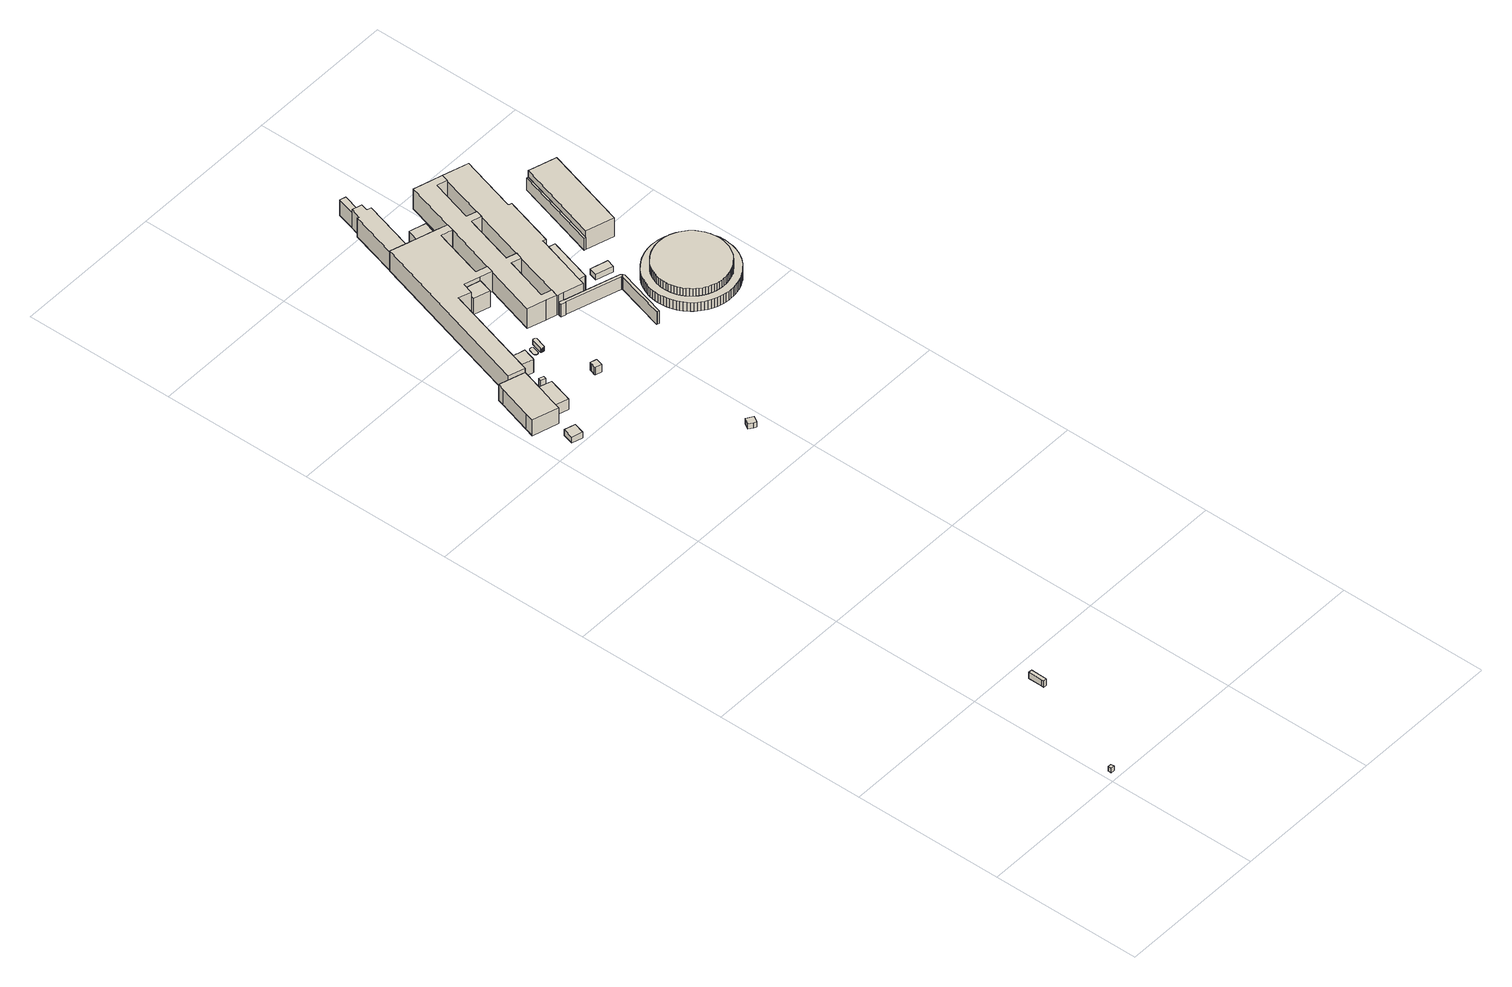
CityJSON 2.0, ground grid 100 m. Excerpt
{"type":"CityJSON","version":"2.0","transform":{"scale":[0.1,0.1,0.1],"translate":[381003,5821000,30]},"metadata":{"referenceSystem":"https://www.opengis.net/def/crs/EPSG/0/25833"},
"CityObjects":{
"building1":{"type":"Building","attributes":{"Gemeindeschluessel":"11000005","BezugspunktDach":"2200","function":"31001_1312","measuredHeight":3.27,"storeysAboveGround":1},"address":[{"country":"Germany","locality":"Berlin","thoroughfareNumber":"280 (52)","thoroughfareName":"Spandauer Damm"}],"geometry":[{"type":"Solid","lod":"1","boundaries":[[[[0,1,2,3]],[[4,5,6,7]],[[4,7,3,2]],[[5,4,2,1]],[[6,5,1,0]],[[7,6,0,3]]]]}]},
"building2":{"type":"Building","attributes":{"Gemeindeschluessel":"11000005","BezugspunktDach":"2200","function":"51009_1610","measuredHeight":4.79,"storeysAboveGround":0},"address":[{"country":"Germany","locality":"Berlin"}],"geometry":[{"type":"Solid","lod":"1","boundaries":[[[[8,9,10,11,12]],[[13,14,15,16,17]],[[13,17,12,11]],[[14,13,11,10]],[[15,14,10,9]],[[16,15,9,8]],[[17,16,8,12]]]]}]},
"building3":{"type":"Building","attributes":{"Gemeindeschluessel":"11000005","BezugspunktDach":"2200","function":"31001_2520","measuredHeight":4.39,"storeysAboveGround":1},"address":[{"country":"Germany","locality":"Berlin","thoroughfareNumber":"11 (110)","thoroughfareName":"Otternbuchtstraße"}],"geometry":[{"type":"Solid","lod":"1","boundaries":[[[[18,19,20,21]],[[22,23,24,25]],[[22,25,21,20]],[[23,22,20,19]],[[24,23,19,18]],[[25,24,18,21]]]]}]},
"building4":{"type":"Building","attributes":{"Gemeindeschluessel":"11000005","function":"31001_2591"},"address":[{"country":"Germany","locality":"Berlin","thoroughfareNumber":"11 (18)","thoroughfareName":"Otternbuchtstraße"}],"children":["building4-1","building4-2","building4-3"]},
"building4-1":{"type":"BuildingPart","attributes":{"BezugspunktDach":"2200","measuredHeight":12.08,"storeysAboveGround":3},"parents":["building4"],"geometry":[{"type":"MultiSurface","lod":"1","boundaries":[[[26,27,28,29,30,31,32,33,34]],[[35,36,37,38,39,40,41,42,43]],[[35,43,34,33]],[[36,35,33,32]],[[37,36,32,31]],[[38,37,31,30]],[[39,38,30,29]],[[40,39,29,28]],[[41,44,45,46,28,27]],[[42,41,27,26]],[[43,42,26,34]],[[40,46,45,44,41]]]}]},
"building4-2":{"type":"BuildingPart","attributes":{"BezugspunktDach":"2200","measuredHeight":7.89,"storeysAboveGround":3},"parents":["building4"],"geometry":[{"type":"MultiSurface","lod":"1","boundaries":[[[47,48,49,50,51,52,45,44]],[[40,53,54,55,56,57,58,41]],[[40,41,44,41,40,45]],[[53,40,45,52]],[[54,53,54,59]],[[55,54,51,50]],[[56,55,50,49]],[[57,56,49,48]],[[58,57,48,47]],[[41,58,47,44]],[[59,54,53,52,51]]]}]},
"building4-3":{"type":"BuildingPart","attributes":{"BezugspunktDach":"2200","measuredHeight":12.01,"storeysAboveGround":3},"parents":["building4"],"geometry":[{"type":"MultiSurface","lod":"1","boundaries":[[[60,61,62,63]],[[64,65,54,53]],[[64,53,63,62]],[[65,64,62,61]],[[54,65,61,60]],[[52,51,54,60,63]],[[66,53,54,51,52]]]}]},
"building5":{"type":"Building","attributes":{"Gemeindeschluessel":"11000005","BezugspunktDach":"2200","function":"31001_2523","measuredHeight":10.62,"storeysAboveGround":2},"address":[{"country":"Germany","locality":"Berlin","thoroughfareNumber":"11 (16)","thoroughfareName":"Otternbuchtstraße"}],"geometry":[{"type":"Solid","lod":"1","boundaries":[[[[67,68,69,70,71,72,73,74,75,76,77]],[[78,79,80,81,82,83,84,85,86,87,88]],[[78,88,77,76]],[[79,78,76,75]],[[80,79,75,74]],[[81,80,74,73]],[[82,81,73,72]],[[83,82,72,71]],[[84,83,71,70]],[[85,84,70,69]],[[86,85,69,68]],[[87,86,68,67]],[[88,87,67,77]]]]}]},
"building6":{"type":"Building","attributes":{"Gemeindeschluessel":"11000005","BezugspunktDach":"2200","function":"31001_2520","measuredHeight":3.92,"storeysAboveGround":1},"address":[{"country":"Germany","locality":"Berlin","thoroughfareNumber":"11 (111)","thoroughfareName":"Otternbuchtstraße"}],"geometry":[{"type":"Solid","lod":"1","boundaries":[[[[89,90,91,92,93]],[[94,95,96,97,98]],[[94,98,93,92]],[[95,94,92,91]],[[96,95,91,90]],[[97,96,90,89]],[[98,97,89,93]]]]}]},
"building7":{"type":"Building","attributes":{"Gemeindeschluessel":"11000005","BezugspunktDach":"2200","function":"31001_2500","measuredHeight":0.31,"storeysAboveGround":1},"address":[{"country":"Germany","locality":"Berlin","thoroughfareNumber":"11 (123)","thoroughfareName":"Otternbuchtstraße"}],"geometry":[{"type":"Solid","lod":"1","boundaries":[[[[99,100,101,102,103,104,105,106,107,108,109,110,111,112,113,114,115,116]],[[117,118,119,120,121,122,123,124,125,126,127,128,129,130,131,132,133,134]],[[117,134,116,115]],[[118,117,115,114]],[[119,118,114,113]],[[120,119,113,112]],[[121,120,112,111]],[[122,121,111,110]],[[123,122,110,109]],[[124,123,109,108]],[[125,124,108,107]],[[126,125,107,106]],[[127,126,106,105]],[[128,127,105,104]],[[129,128,104,103]],[[130,129,103,102]],[[131,130,102,101]],[[132,131,101,100]],[[133,132,100,99]],[[134,133,99,116]]]]}]},
"building8":{"type":"Building","attributes":{"Gemeindeschluessel":"11000005","BezugspunktDach":"2200","function":"31001_2520","measuredHeight":5.74,"storeysAboveGround":1},"address":[{"country":"Germany","locality":"Berlin","thoroughfareNumber":"11 (31)","thoroughfareName":"Otternbuchtstraße"}],"geometry":[{"type":"Solid","lod":"1","boundaries":[[[[135,136,137,138,139,140,141,142,143]],[[144,145,146,147,148,149,150,151,152]],[[144,152,143,142]],[[145,144,142,141]],[[146,145,141,140]],[[147,146,140,139]],[[148,147,139,138]],[[149,148,138,137]],[[150,149,137,136]],[[151,150,136,135]],[[152,151,135,143]]]]}]},
"building9":{"type":"Building","attributes":{"Gemeindeschluessel":"11000005","BezugspunktDach":"2200","function":"31001_2500","measuredHeight":3.02,"storeysAboveGround":1},"address":[{"country":"Germany","locality":"Berlin","thoroughfareNumber":"11 (124)","thoroughfareName":"Otternbuchtstraße"}],"geometry":[{"type":"Solid","lod":"1","boundaries":[[[[153,154,155,156,157,158,159,160,161,162,163,164,165,166,167,168,169,170]],[[171,172,173,174,175,176,177,178,179,180,181,182,183,184,185,186,187,188]],[[171,188,170,169]],[[172,171,169,168]],[[173,172,168,167]],[[174,173,167,166]],[[175,174,166,165]],[[176,175,165,164]],[[177,176,164,163]],[[178,177,163,162]],[[179,178,162,161]],[[180,179,161,160]],[[181,180,160,159]],[[182,181,159,158]],[[183,182,158,157]],[[184,183,157,156]],[[185,184,156,155]],[[186,185,155,154]],[[187,186,154,153]],[[188,187,153,170]]]]}]},
"building10":{"type":"Building","attributes":{"Gemeindeschluessel":"11000005","function":"31001_2522"},"address":[{"country":"Germany","locality":"Berlin","thoroughfareNumber":"11 (10)","thoroughfareName":"Otternbuchtstraße"}],"children":["building10-1","building10-2","building10-3","building10-4","building10-5"]},
"building10-1":{"type":"BuildingPart","attributes":{"BezugspunktDach":"2200","measuredHeight":15.17,"storeysAboveGround":4},"parents":["building10"],"geometry":[{"type":"MultiSurface","lod":"1","boundaries":[[[189,190,191,192,193,194,195,196,197,198,199,200,201,202,203,204,205,206]],[[207,208,209,210,211,212,213,214,215,216,217,218,219,220,221,222,223,224]],[[207,224,206,205]],[[225,226,227,228,229,208,207,205,204]],[[209,208,204,203]],[[210,230,231,232,203,202]],[[211,210,202,201]],[[212,211,201,200]],[[213,212,200,199]],[[214,213,199,198]],[[215,214,198,197]],[[216,215,197,196]],[[217,216,196,195]],[[218,217,218,233,234,235,195,194]],[[219,218,219,236,233,237,194,193]],[[220,219,193,192]],[[221,220,192,191]],[[222,221,191,190]],[[223,222,190,189]],[[224,223,189,206]],[[229,228,227,226,225]],[[209,232,231,230,210]],[[235,234,233,218,217]],[[237,233,236,219,218]]]}]},
"building10-2":{"type":"BuildingPart","attributes":{"BezugspunktDach":"2200","measuredHeight":12.24,"storeysAboveGround":4},"parents":["building10"],"geometry":[{"type":"MultiSurface","lod":"1","boundaries":[[[238,234,233,236,239]],[[219,218,217,240,241]],[[219,241,239,236]],[[240,217,234,238]],[[241,240,238,239]],[[242,218,219,236,233]],[[217,218,243,233,234,244]]]}]},
"building10-3":{"type":"BuildingPart","attributes":{"BezugspunktDach":"2200","measuredHeight":12.27,"storeysAboveGround":4},"parents":["building10"],"geometry":[{"type":"Solid","lod":"1","boundaries":[[[[230,245,246,231]],[[247,248,210,209]],[[247,209,231,246]],[[248,247,246,245]],[[210,248,245,230]],[[209,210,230,231]]]]}]},
"building10-4":{"type":"BuildingPart","attributes":{"BezugspunktDach":"2200","measuredHeight":14.36,"storeysAboveGround":4},"parents":["building10"],"geometry":[{"type":"MultiSurface","lod":"1","boundaries":[[[225,249,250,251,252,253,254,255,226]],[[256,257,258,259,260,261,262,228,227]],[[256,227,226,255]],[[257,256,255,254]],[[258,257,254,253]],[[259,263,264,253,252]],[[260,259,252,251]],[[261,260,251,250]],[[262,261,250,249]],[[228,262,249,225]],[[258,265,264,263,259]],[[227,228,225,226]]]}]},
"building10-5":{"type":"BuildingPart","attributes":{"BezugspunktDach":"2200","measuredHeight":12.15,"storeysAboveGround":4},"parents":["building10"],"geometry":[{"type":"MultiSurface","lod":"1","boundaries":[[[263,266,267,264]],[[268,269,259,258]],[[268,258,264,267]],[[269,268,267,266]],[[259,269,266,263]],[[258,259,263,259,258,264]]]}]},
"building11":{"type":"Building","attributes":{"Gemeindeschluessel":"11000005","function":"31001_2500"},"address":[{"country":"Germany","locality":"Berlin","thoroughfareNumber":"11 (114)","thoroughfareName":"Otternbuchtstraße"}],"children":["building11-1","building11-2"]},
"building11-1":{"type":"BuildingPart","attributes":{"BezugspunktDach":"2200","measuredHeight":9.84,"storeysAboveGround":3},"parents":["building11"],"geometry":[{"type":"Solid","lod":"1","boundaries":[[[[270,271,272,273,274,275,276,277,278,279,280,281]],[[282,283,284,285,286,287,288,289,290,291,292,293]],[[282,293,281,280]],[[283,282,280,279]],[[284,283,279,278]],[[285,284,278,277]],[[286,285,277,276]],[[287,286,276,275]],[[288,287,275,274]],[[290,289,273,272]],[[291,290,272,271]],[[292,291,271,270]],[[293,292,270,281]],[[289,288,274,273]]]]}]},
"building11-2":{"type":"BuildingPart","attributes":{"BezugspunktDach":"2200","measuredHeight":9.84,"storeysAboveGround":3},"parents":["building11"],"geometry":[{"type":"MultiSurface","lod":"1","boundaries":[[[294,295,296,297,298,299,300,301,302]],[[303,289,286,304,305,306,307,308,309]],[[303,309,302,301]],[[289,303,301,300]],[[286,289,288,274,273,300,299]],[[304,286,299,298]],[[305,304,298,297]],[[306,305,297,296]],[[307,306,296,295]],[[308,307,295,294]],[[309,308,294,302]],[[273,274,288,289]]]}]},
"building12":{"type":"Building","attributes":{"Gemeindeschluessel":"11000005","BezugspunktDach":"2200","function":"31001_2521","measuredHeight":15.19,"storeysAboveGround":4},"address":[{"country":"Germany","locality":"Berlin","thoroughfareNumber":"11 (14)","thoroughfareName":"Otternbuchtstraße"}],"geometry":[{"type":"Solid","lod":"1","boundaries":[[[[310,311,312,313,314,315,316,317,318,319,320,321,322,323,324,325,326,327,328,329,330,331]],[[332,333,334,335,336,337,338,339,340,341,342,343,344,345,346,347,348,349,350,351,352,353]],[[332,353,331,330]],[[333,332,330,329]],[[334,333,329,328]],[[335,334,328,327]],[[336,335,327,326]],[[337,336,326,325]],[[338,337,325,324]],[[339,338,324,323]],[[340,339,323,322]],[[341,340,322,321]],[[342,341,321,320]],[[343,342,320,319]],[[344,343,319,318]],[[345,344,318,317]],[[346,345,317,316]],[[347,346,316,315]],[[348,347,315,314]],[[349,348,314,313]],[[350,349,313,312]],[[351,350,312,311]],[[352,351,311,310]],[[353,352,310,331]]]]}]},
"building13":{"type":"Building","attributes":{"Gemeindeschluessel":"11000005","BezugspunktDach":"2200","function":"31001_2521","measuredHeight":14.48,"storeysAboveGround":4},"address":[{"country":"Germany","locality":"Berlin","thoroughfareNumber":"11 (126)","thoroughfareName":"Otternbuchtstraße"}],"geometry":[{"type":"Solid","lod":"1","boundaries":[[[[354,355,356,357,358,359,360,361,362,363,364,365]],[[366,367,368,369,370,371,372,373,374,375,376,377]],[[366,377,365,364]],[[367,366,364,363]],[[368,367,363,362]],[[369,368,362,361]],[[370,369,361,360]],[[371,370,360,359]],[[372,371,359,358]],[[373,372,358,357]],[[374,373,357,356]],[[375,374,356,355]],[[376,375,355,354]],[[377,376,354,365]]]]}]},
"building14":{"type":"Building","attributes":{"Gemeindeschluessel":"11000005","BezugspunktDach":"2200","function":"31001_2111","measuredHeight":15.08,"storeysAboveGround":4},"address":[{"country":"Germany","locality":"Berlin","thoroughfareNumber":"11 (15)","thoroughfareName":"Otternbuchtstraße"}],"geometry":[{"type":"Solid","lod":"1","boundaries":[[[[378,379,380,381,382,383,384,385,386,387,388,389,390,391,392,393,394,395,396,397]],[[350,347,346,343,342,339,338,398,399,400,401,402,403,404,366,377,405,406,407,351]],[[350,351,397,396]],[[347,350,396,395]],[[346,347,395,394]],[[343,346,394,393]],[[342,343,393,392]],[[339,342,392,391]],[[338,339,391,390]],[[398,338,390,389]],[[399,398,389,388]],[[400,399,388,387]],[[401,400,387,386]],[[402,401,386,385]],[[403,402,385,384]],[[404,403,384,383]],[[366,404,383,382]],[[377,366,382,381]],[[405,377,381,380]],[[406,405,380,379]],[[407,406,379,378]],[[351,407,378,397]]]]}]},
"building15":{"type":"Building","attributes":{"Gemeindeschluessel":"11000005","BezugspunktDach":"2200","function":"31001_2520","measuredHeight":4.23,"storeysAboveGround":1},"address":[{"country":"Germany","locality":"Berlin","thoroughfareNumber":"11 (21)","thoroughfareName":"Otternbuchtstraße"}],"geometry":[{"type":"Solid","lod":"1","boundaries":[[[[408,409,410,411]],[[412,413,414,415]],[[412,415,411,410]],[[413,412,410,409]],[[414,413,409,408]],[[415,414,408,411]]]]}]},
"building16":{"type":"Building","attributes":{"name":"Kühlturm","Gemeindeschluessel":"11000005","function":"31001_2510"},"address":[{"country":"Germany","locality":"Berlin","thoroughfareNumber":"11 (24)","thoroughfareName":"Otternbuchtstraße"}],"children":["building16-1","building16-2"]},
"building16-1":{"type":"BuildingPart","attributes":{"BezugspunktDach":"2200","measuredHeight":12.41,"storeysAboveGround":4},"parents":["building16"],"geometry":[{"type":"MultiSurface","lod":"1","boundaries":[[[416,417,418,419,420,421,422,423,424,425,426,427,428,429,430,431,432,433,434,435,436,437,438,439,440,441,442,443,444,445,446,447,448,449,450,451,452,453,454,455,456,457,458,459,460,461,462,463,464,465,466,467,468,469,470,471,472,473,474,475,476,477,478,479,480,481,482,483,484,485,486,487,488,489,490,491,492,493,494,495,496]],[[497,498,499,500,501,502,503,504,505,506,507,508,509,510,511,512,513,514,515,516,517,518,519,520,521,522,523,524,525,526,527,528,529,530,531,532,533,534,535,536,537,538,539,540,541,542,543,544,545,546,547,548,549,550,551,552,553,554,555,556,557,558,559,560,561,562,563,564,565,566,567,568,569,570,571,572,573,574,575,576,577]],[[578,579,580,496,495]],[[498,581,578,497,495,494]],[[499,582,581,583,494,493]],[[584,582,499,493,492]],[[585,584,492,491]],[[586,585,491,490]],[[587,586,502,490,489]],[[588,589,587,503,489,488]],[[505,590,589,488,487]],[[591,590,592,487,486]],[[507,593,591,486,485]],[[508,594,593,485,484]],[[595,594,508,484,483]],[[596,595,483,482]],[[597,596,482,481]],[[598,597,481,480]],[[599,600,598,512,480,479]],[[601,600,479,478]],[[515,602,601,514,478,477]],[[603,602,477,476]],[[517,604,603,476,475]],[[605,604,475,474]],[[519,606,605,474,473]],[[607,606,473,472]],[[608,607,472,471]],[[522,609,608,521,471,470]],[[610,611,609,612,470,469]],[[613,611,523,469,468]],[[525,614,613,468,467]],[[615,614,616,467,466]],[[527,617,615,618,466,465]],[[619,617,527,465,464]],[[529,620,619,528,464,463]],[[621,620,622,463,462]],[[531,623,621,462,461]],[[532,624,623,461,460]],[[625,624,460,459]],[[534,626,625,459,458]],[[627,626,458,457]],[[536,628,627,457,456]],[[629,630,628,456,455]],[[631,630,455,454]],[[632,631,454,453]],[[633,632,453,452]],[[541,634,633,635,452,451]],[[636,634,637,451,450]],[[543,638,636,542,450,449]],[[544,639,638,543,449,448]],[[640,639,448,447]],[[641,640,545,447,446]],[[642,641,546,446,445]],[[643,642,445,444]],[[549,644,643,444,443]],[[645,646,644,647,443,442]],[[551,648,646,550,442,441]],[[649,650,648,551,441,440]],[[651,650,652,440,439]],[[554,653,651,439,438]],[[555,654,653,554,438,437]],[[556,655,654,437,436]],[[656,655,436,435]],[[657,656,435,434]],[[559,658,657,434,433]],[[659,658,660,433,432]],[[661,659,662,432,431]],[[663,661,431,430]],[[664,665,663,430,429]],[[666,665,429,428]],[[667,668,666,669,428,427]],[[670,668,427,426]],[[671,672,670,426,425]],[[673,672,425,424]],[[569,674,673,424,423]],[[675,674,423,422]],[[571,676,675,422,421]],[[677,678,676,679,421,420]],[[573,680,678,572,420,419]],[[681,680,682,419,418]],[[683,681,418,417]],[[684,683,685,417,416]],[[577,579,684,576,416,496]],[[686,497,577,580,579,578]],[[497,578,581,498]],[[498,583,581,582,499]],[[500,499,582,584]],[[501,500,584,585]],[[502,501,585,586]],[[503,502,586,587]],[[504,503,587,589,588]],[[504,589,590,505]],[[506,505,592,590,591]],[[506,687,591,593,507]],[[507,593,594,508]],[[509,508,594,595]],[[688,510,509,689,595,596]],[[511,510,596,597]],[[690,512,511,597,598]],[[513,512,598,600,599]],[[514,513,600,601]],[[514,601,602,515]],[[516,515,602,603]],[[516,603,604,517]],[[518,517,604,605]],[[518,605,606,519]],[[520,519,691,606,607]],[[521,520,607,608]],[[521,608,609,522]],[[523,522,612,609,611,610]],[[692,524,523,611,613]],[[524,693,613,614,525]],[[526,525,616,614,615]],[[526,618,615,617,527]],[[528,527,617,619]],[[528,619,620,529]],[[530,529,622,620,621]],[[530,621,623,531]],[[531,623,624,532]],[[533,532,624,625]],[[533,625,626,534]],[[535,534,694,626,627]],[[535,627,628,536]],[[537,536,628,630,629]],[[695,538,537,630,631]],[[539,538,631,632]],[[540,539,632,633]],[[540,635,633,634,541]],[[542,541,637,634,636]],[[542,636,638,543]],[[543,638,639,544]],[[545,544,639,640]],[[546,545,640,641]],[[547,546,641,642]],[[548,547,642,643]],[[548,643,644,549]],[[550,549,647,644,646,645]],[[550,646,648,551]],[[552,551,648,650,649]],[[553,552,652,650,651]],[[553,651,653,554]],[[554,653,654,555]],[[555,654,655,556]],[[557,556,655,656]],[[558,557,696,656,657]],[[558,697,657,658,559]],[[560,559,660,658,659]],[[561,560,662,659,661]],[[698,562,561,661,663]],[[563,562,663,665,664]],[[564,563,665,666]],[[565,564,669,666,668,667]],[[566,565,668,670]],[[567,566,670,672,671]],[[568,567,672,673]],[[568,673,674,569]],[[570,569,674,675]],[[570,675,676,571]],[[572,571,679,676,678,677]],[[572,678,680,573]],[[574,573,682,680,681]],[[575,574,681,683]],[[576,575,685,683,684]],[[576,684,579,577]]]}]},
"building16-2":{"type":"BuildingPart","attributes":{"BezugspunktDach":"2200","measuredHeight":6.84,"storeysAboveGround":4},"parents":["building16"],"geometry":[{"type":"MultiSurface","lod":"1","boundaries":[[[699,700,701,702,703,704,705,706,707,708,709,710,711,712,713,714,715,716,717,718,719,720,721,722,723,724,725,726,727,728,729,730,731,732,733,734,735,736,737,738,739,740,741,742,743,744,745,746,747,748,749,750,751,752,753,754,755,756,757,758,759,760,761,762,763,764,765,766,767,768,769,770,771,772,773,774,775,776,777,778,779,780,781,782,783,784,785,786,787,788],[623,624,625,626,627,628,630,631,632,633,634,636,638,639,640,641,642,643,644,646,648,650,651,653,654,655,656,657,658,659,661,663,665,666,668,670,672,673,674,675,676,678,680,681,683,684,579,578,581,582,584,585,586,587,589,590,591,593,594,595,596,597,598,600,601,602,603,604,605,606,607,608,609,611,613,614,615,617,619,620,621]],[[789,790,791,792,793,794,795,796,797,798,799,800,801,802,803,804,805,806,807,808,809,810,811,812,813,814,815,816,817,818,819,820,821,822,823,824,825,826,827,828,829,830,831,832,833,834,835,836,837,838,839,840,841,842,843,844,845,846,847,848,849,850,851,852,853,854,855,856,857,858,859,860,861,862,863,864,865,866,867,868,869,870,871,872,873,874,875,876,877,878],[529,528,527,526,525,524,523,522,521,520,519,518,517,516,515,514,513,512,511,510,509,508,507,506,505,504,503,502,501,500,499,498,497,577,576,575,574,573,572,571,570,569,568,567,566,565,564,563,562,561,560,559,558,557,556,555,554,553,552,551,550,549,548,547,546,545,544,543,542,541,540,539,538,537,536,535,534,533,532,531,530]],[[789,878,788,787]],[[790,789,787,786]],[[791,790,786,785]],[[792,791,785,784]],[[793,792,784,783]],[[794,793,783,782]],[[795,794,782,781]],[[796,795,781,780]],[[797,796,780,779]],[[798,797,779,778]],[[799,798,778,777]],[[800,799,777,776]],[[801,800,776,775]],[[802,801,775,774]],[[803,802,774,773]],[[804,803,773,772]],[[805,804,772,771]],[[806,805,771,770]],[[807,806,770,769]],[[808,807,769,768]],[[809,808,768,767]],[[810,809,767,766]],[[811,810,766,765]],[[812,811,765,764]],[[813,812,764,763]],[[814,813,763,762]],[[815,814,762,761]],[[816,815,761,760]],[[817,816,760,759]],[[818,817,759,758]],[[819,818,758,757]],[[820,819,757,756]],[[821,820,756,755]],[[822,821,755,754]],[[823,822,754,753]],[[824,823,753,752]],[[825,824,752,751]],[[826,825,751,750]],[[827,826,750,749]],[[828,827,749,748]],[[829,828,748,747]],[[830,829,747,746]],[[831,830,746,745]],[[832,831,745,744]],[[833,832,744,743]],[[834,833,743,742]],[[835,834,742,741]],[[836,835,741,740]],[[837,836,740,739]],[[838,837,739,738]],[[839,838,738,737]],[[840,839,737,736]],[[841,840,736,735]],[[842,841,735,734]],[[843,842,734,733]],[[844,843,733,732]],[[845,844,732,731]],[[846,845,731,730]],[[847,846,730,729]],[[848,847,729,728]],[[849,848,728,727]],[[850,849,727,726]],[[851,850,726,725]],[[852,851,725,724]],[[853,852,724,723]],[[854,853,723,722]],[[855,854,722,721]],[[856,855,721,720]],[[857,856,720,719]],[[858,857,719,718]],[[859,858,718,717]],[[860,859,717,716]],[[861,860,716,715]],[[862,861,715,714]],[[863,862,714,713]],[[864,863,713,712]],[[865,864,712,711]],[[866,865,711,710]],[[867,866,710,709]],[[868,867,709,708]],[[869,868,708,707]],[[870,869,707,706]],[[871,870,706,705]],[[872,871,705,704]],[[873,872,704,703]],[[874,873,703,702]],[[875,874,702,701]],[[876,875,701,700]],[[877,876,700,699]],[[878,877,699,788]],[[528,879,528,527]],[[527,617,527,526]],[[524,525,614,525,524,613]],[[522,523,522,609]],[[518,519,606,519,518,605]],[[518,605,518,517]],[[514,515,514,880]],[[513,600,513,512]],[[511,597,511,510]],[[509,595,509,508]],[[507,508,881,508,507,593]],[[506,507,882,507,506,591]],[[506,591,506,505]],[[504,505,504,589]],[[503,504,503,587]],[[503,587,503,502]],[[502,586,502,501]],[[501,585,501,500]],[[499,500,499,582]],[[497,498,883,498,497,578]],[[576,884,576,575]],[[572,573,680,573,572,678]],[[571,572,571,885]],[[568,569,886,569,568,887]],[[567,672,567,566]],[[566,888,566,565]],[[564,565,889,565,564,666]],[[562,563,665,563,562,663]],[[562,890,562,561]],[[561,891,561,560]],[[557,656,557,556]],[[556,655,556,555]],[[553,554,892,554,553,651]],[[553,651,553,552]],[[552,650,552,551]],[[550,551,648,551,550,893]],[[549,550,646,550,549,644]],[[549,894,549,548]],[[548,643,548,547]],[[546,641,546,545]],[[544,545,640,545,544,639]],[[543,544,543,638]],[[540,541,540,633]],[[539,540,539,632]],[[538,539,538,631]],[[537,538,537,630]],[[535,536,628,536,535,627]],[[534,535,627,535,534,626]],[[533,534,895,534,533,625]],[[532,533,532,624]],[[531,532,624,532,531,623]],[[531,623,531,530]],[[529,530,621,620]],[[528,529,896,620,619]],[[527,528,879,619,617]],[[526,527,617,615]],[[525,526,615,614]],[[523,524,613,611]],[[611,609,522,523]],[[521,522,609,608]],[[520,521,608,607]],[[519,520,607,606]],[[517,518,605,604]],[[516,517,604,603]],[[515,516,603,602]],[[880,514,515,602,601]],[[513,514,601,600,897]],[[512,513,600,598,898]],[[511,512,899,598,597]],[[510,511,597,596]],[[509,510,596,595]],[[508,509,595,594]],[[594,593,507,508,881]],[[593,591,506,507,882]],[[505,506,591,590]],[[900,590,589,504,505]],[[589,587,503,504]],[[502,503,587,586]],[[501,502,586,585]],[[500,501,585,584]],[[584,582,499,500]],[[498,499,582,581]],[[581,578,497,498,883]],[[577,497,578,579]],[[576,577,901,579,684]],[[575,576,884,684,683]],[[574,575,683,681]],[[573,574,681,680]],[[885,571,572,678,676]],[[570,571,676,675,902]],[[569,570,675,674]],[[887,568,569,886,674,673]],[[567,568,673,672]],[[566,567,672,670]],[[565,566,888,670,668,903]],[[668,666,564,565,889]],[[563,564,904,666,665]],[[561,562,890,663,661]],[[560,561,891,661,659]],[[559,560,659,658]],[[558,559,905,658,657]],[[557,558,657,656]],[[556,557,656,655]],[[555,556,655,654]],[[554,555,654,653]],[[653,651,553,554,892]],[[552,553,651,650]],[[551,552,650,648]],[[893,550,551,648,646]],[[548,549,894,644,643]],[[547,548,643,642]],[[546,547,906,642,641]],[[545,546,641,640]],[[639,638,543,544]],[[542,543,638,636]],[[541,542,636,634]],[[907,634,633,540,541]],[[633,632,539,540]],[[632,631,538,539]],[[908,631,630,537,538]],[[536,537,630,628]],[[626,625,533,534,895]],[[909,625,624,532,533]],[[530,531,623,621]]]}]},
"building17":{"type":"Building","attributes":{"Gemeindeschluessel":"11000005","BezugspunktDach":"2200","function":"51009_1610","measuredHeight":9.27,"storeysAboveGround":0},"address":[{"country":"Germany","locality":"Berlin"}],"geometry":[{"type":"Solid","lod":"1","boundaries":[[[[910,911,912,913]],[[914,915,916,917]],[[914,917,913,912]],[[915,914,912,911]],[[916,915,911,910]],[[917,916,910,913]]]]}]},
"building18":{"type":"Building","attributes":{"Gemeindeschluessel":"11000005","BezugspunktDach":"2200","function":"31001_2510","measuredHeight":14.28,"storeysAboveGround":4},"address":[{"country":"Germany","locality":"Berlin","thoroughfareNumber":"11 (22)","thoroughfareName":"Otternbuchtstraße"}],"geometry":[{"type":"Solid","lod":"1","boundaries":[[[[918,919,920,921,922]],[[915,923,924,925,916]],[[915,916,922,921]],[[923,915,921,920]],[[924,923,920,919]],[[925,924,919,918]],[[916,925,918,922]]]]}]}
},
"vertices":[
[1,8,97],[26,9,97],[25,33,97],[1,33,97],[25,33,64],[26,9,64],[1,8,64],[1,33,64],
[333,757,81],[335,866,81],[313,867,81],[311,771,81],[311,757,81],[311,771,33],[313,867,33],[335,866,33],[333,757,33],[311,757,33],
[211,4013,64],[232,4085,64],[161,4105,64],[140,4033,64],[161,4105,20],[232,4085,20],[211,4013,20],[140,4033,20],
[214,4189,141],[232,4250,141],[282,4416,141],[311,4514,141],[205,4546,141],[143,4565,141],[130,4520,141],[62,4296,141],[45,4238,141],[62,4296,20],[130,4520,20],[143,4565,20],[205,4546,20],[311,4514,20],[282,4416,20],[232,4250,20],[214,4189,20],[45,4238,20],[232,4250,99],[282,4416,99],[282,4416,54],
[336,4219,99],[338,4225,99],[382,4374,99],[385,4384,99],[348,4396,99],[318,4405,99],[318,4405,20],[348,4396,20],[385,4384,20],[382,4374,20],[338,4225,20],[336,4219,20],[348,4396,97],
[348,4396,141],[354,4416,141],[324,4426,141],[318,4405,141],[324,4426,20],[354,4416,20],[318,4405,36],
[438,4559,122],[441,4569,122],[460,4632,122],[463,4643,122],[420,4655,122],[408,4659,122],[405,4660,122],[359,4674,122],[356,4663,122],[337,4600,122],[334,4590,122],[337,4600,20],[356,4663,20],[359,4674,20],[405,4660,20],[408,4659,20],[420,4655,20],[463,4643,20],[460,4632,20],[441,4569,20],[438,4559,20],[334,4590,20],
[882,3336,59],[898,3326,59],[924,3368,59],[878,3395,59],[854,3357,59],[878,3395,20],[924,3368,20],[898,3326,20],[882,3336,20],[854,3357,20],
[550,4644,23],[552,4641,23],[555,4638,23],[559,4636,23],[564,4635,23],[568,4635,23],[572,4637,23],[576,4639,23],[588,4683,23],[587,4687,23],[584,4690,23],[581,4693,23],[577,4695,23],[573,4695,23],[568,4695,23],[564,4693,23],[561,4690,23],[549,4649,23],[561,4690,20],[564,4693,20],[568,4695,20],[573,4695,20],[577,4695,20],[581,4693,20],[584,4690,20],[587,4687,20],[588,4683,20],[576,4639,20],[572,4637,20],[568,4635,20],[564,4635,20],[559,4636,20],[555,4638,20],[552,4641,20],[550,4644,20],[549,4649,20],
[698,4283,59],[700,4289,59],[708,4317,59],[713,4331,59],[710,4332,59],[671,4344,59],[666,4329,59],[658,4302,59],[656,4296,59],[658,4302,2],[666,4329,2],[671,4344,2],[710,4332,2],[713,4331,2],[708,4317,2],[700,4289,2],[698,4283,2],[656,4296,2],
[588,4632,50],[591,4629,50],[594,4626,50],[597,4625,50],[601,4624,50],[606,4624,50],[610,4625,50],[613,4627,50],[634,4699,50],[632,4703,50],[630,4706,50],[627,4708,50],[623,4710,50],[619,4711,50],[615,4710,50],[611,4709,50],[607,4707,50],[587,4636,50],[607,4707,20],[611,4709,20],[615,4710,20],[619,4711,20],[623,4710,20],[627,4708,20],[630,4706,20],[632,4703,20],[634,4699,20],[613,4627,20],[610,4625,20],[606,4624,20],[601,4624,20],[597,4625,20],[594,4626,20],[591,4629,20],[588,4632,20],[587,4636,20],
[311,4514,173],[334,4590,173],[359,4674,173],[505,5160,173],[588,5134,173],[609,5206,173],[714,5176,173],[789,5151,173],[804,5199,173],[728,5222,173],[828,5559,173],[904,5536,173],[918,5583,173],[842,5606,173],[736,5638,173],[655,5661,173],[550,5694,173],[205,4546,173],[550,5694,21],[655,5661,21],[736,5638,21],[842,5606,21],[918,5583,21],[904,5536,21],[828,5559,21],[728,5222,21],[804,5199,21],[789,5151,21],[714,5176,21],[609,5206,21],[588,5134,21],[505,5160,21],[359,4674,21],[334,4590,21],[311,4514,21],[205,4546,21],[655,5661,165],[550,5694,165],[550,5694,22],[655,5661,22],[655,5661,79],[842,5606,144],[736,5638,144],[736,5638,131],[609,5206,144],[714,5176,144],[714,5176,113],[588,5134,144],[609,5206,87],
[685,5079,144],[581,5110,144],[685,5079,21],[581,5110,21],[609,5206,72],[609,5206,136],[714,5176,130],
[871,5701,144],[764,5733,144],[764,5733,21],[871,5701,21],
[756,6001,165],[728,6009,165],[740,6056,165],[715,6063,165],[678,6074,165],[655,6002,165],[643,6006,165],[643,6006,22],[655,6002,22],[678,6074,22],[715,6063,22],[740,6056,22],[728,6009,22],[756,6001,22],[715,6063,143],[678,6074,143],[678,6074,88],
[750,6179,143],[712,6190,143],[712,6190,22],[750,6179,22],
[908,4718,115],[909,4721,115],[1264,4614,115],[1267,4608,115],[1269,4613,115],[1281,4619,115],[1274,4631,115],[915,4739,115],[916,4742,115],[885,4751,115],[881,4740,115],[878,4727,115],[881,4740,19],[885,4751,19],[916,4742,19],[915,4739,19],[1274,4631,19],[1281,4619,19],[1269,4613,19],[1267,4608,19],[1264,4614,19],[909,4721,19],[908,4718,19],[878,4727,19],
[1179,4280,116],[1180,4280,116],[1189,4277,116],[1288,4609,116],[1281,4620,116],[1274,4631,116],[1267,4608,116],[1268,4607,116],[1171,4282,116],[1268,4607,19],[1281,4620,19],[1288,4609,19],[1189,4277,19],[1180,4280,19],[1179,4280,19],[1171,4282,19],
[808,4775,172],[873,4755,172],[889,4805,172],[823,4824,172],[909,5116,172],[976,5097,172],[990,5143,172],[923,5163,172],[1023,5500,172],[1090,5480,172],[1104,5527,172],[1037,5548,172],[1122,5832,172],[1189,5812,172],[1204,5861,172],[1136,5879,172],[1016,5914,172],[918,5583,172],[904,5536,172],[804,5199,172],[789,5151,172],[686,4811,172],[789,5151,20],[804,5199,20],[904,5536,20],[918,5583,20],[1016,5914,20],[1136,5879,20],[1204,5861,20],[1189,5812,20],[1122,5832,20],[1037,5548,20],[1104,5527,20],[1090,5480,20],[1023,5500,20],[923,5163,20],[990,5143,20],[976,5097,20],[909,5116,20],[823,4824,20],[889,4805,20],[873,4755,20],[808,4775,20],[686,4811,20],
[1058,4751,165],[1057,4749,165],[1099,4737,165],[1100,4738,165],[1102,4738,165],[1189,5030,165],[1187,5031,165],[1188,5033,165],[1146,5045,165],[1145,5044,165],[1144,5044,165],[1056,4751,165],[1144,5044,20],[1145,5044,20],[1146,5045,20],[1188,5033,20],[1187,5031,20],[1189,5030,20],[1102,4738,20],[1100,4738,20],[1099,4737,20],[1057,4749,20],[1058,4751,20],[1056,4751,20],
[885,4751,171],[916,4742,171],[1042,4704,171],[1056,4751,171],[1144,5044,171],[1158,5094,171],[1179,5088,171],[1279,5422,171],[1257,5428,171],[1348,5732,171],[1353,5749,171],[1372,5811,171],[1204,5861,171],[1189,5812,171],[1104,5527,171],[1090,5480,171],[990,5143,171],[976,5097,171],[889,4805,171],[873,4755,171],[1372,5811,20],[1353,5749,20],[1348,5732,20],[1257,5428,20],[1279,5422,20],[1179,5088,20],[1158,5094,20],[1042,4704,20],[916,4742,20],[885,4751,20],
[1344,4739,59],[1360,4792,59],[1247,4825,59],[1232,4772,59],[1247,4825,16],[1360,4792,16],[1344,4739,16],[1232,4772,16],
[1364,4358,144],[1367,4340,144],[1371,4322,144],[1376,4305,144],[1383,4288,144],[1391,4272,144],[1400,4257,144],[1411,4242,144],[1422,4228,144],[1435,4215,144],[1448,4203,144],[1463,4192,144],[1478,4182,144],[1494,4174,144],[1511,4167,144],[1528,4161,144],[1545,4156,144],[1563,4153,144],[1581,4151,144],[1599,4151,144],[1617,4151,144],[1635,4154,144],[1653,4158,144],[1670,4163,144],[1687,4169,144],[1704,4177,144],[1719,4186,144],[1734,4196,144],[1749,4207,144],[1762,4220,144],[1774,4233,144],[1785,4247,144],[1795,4262,144],[1804,4278,144],[1812,4294,144],[1818,4311,144],[1823,4329,144],[1827,4347,144],[1829,4365,144],[1830,4383,144],[1829,4401,144],[1827,4419,144],[1823,4437,144],[1819,4454,144],[1813,4471,144],[1805,4488,144],[1796,4504,144],[1787,4519,144],[1776,4533,144],[1763,4547,144],[1750,4559,144],[1736,4571,144],[1721,4581,144],[1706,4590,144],[1689,4598,144],[1672,4605,144],[1655,4610,144],[1637,4614,144],[1619,4616,144],[1601,4617,144],[1583,4617,144],[1565,4615,144],[1547,4612,144],[1530,4608,144],[1513,4602,144],[1496,4595,144],[1480,4587,144],[1465,4577,144],[1450,4566,144],[1436,4554,144],[1424,4542,144],[1412,4528,144],[1401,4513,144],[1392,4498,144],[1384,4481,144],[1377,4465,144],[1371,4448,144],[1367,4430,144],[1364,4412,144],[1363,4394,144],[1363,4376,144],[1363,4394,20],[1364,4412,20],[1367,4430,20],[1371,4448,20],[1377,4465,20],[1384,4481,20],[1392,4498,20],[1401,4513,20],[1412,4528,20],[1424,4542,20],[1436,4554,20],[1450,4566,20],[1465,4577,20],[1480,4587,20],[1496,4595,20],[1513,4602,20],[1530,4608,20],[1547,4612,20],[1565,4615,20],[1583,4617,20],[1601,4617,20],[1619,4616,20],[1637,4614,20],[1655,4610,20],[1672,4605,20],[1689,4598,20],[1706,4590,20],[1721,4581,20],[1736,4571,20],[1750,4559,20],[1763,4547,20],[1776,4533,20],[1787,4519,20],[1796,4504,20],[1805,4488,20],[1813,4471,20],[1819,4454,20],[1823,4437,20],[1827,4419,20],[1829,4401,20],[1830,4383,20],[1829,4365,20],[1827,4347,20],[1823,4329,20],[1818,4311,20],[1812,4294,20],[1804,4278,20],[1795,4262,20],[1785,4247,20],[1774,4233,20],[1762,4220,20],[1749,4207,20],[1734,4196,20],[1719,4186,20],[1704,4177,20],[1687,4169,20],[1670,4163,20],[1653,4158,20],[1635,4154,20],[1617,4151,20],[1599,4151,20],[1581,4151,20],[1563,4153,20],[1545,4156,20],[1528,4161,20],[1511,4167,20],[1494,4174,20],[1478,4182,20],[1463,4192,20],[1448,4203,20],[1435,4215,20],[1422,4228,20],[1411,4242,20],[1400,4257,20],[1391,4272,20],[1383,4288,20],[1376,4305,20],[1371,4322,20],[1367,4340,20],[1364,4358,20],[1363,4376,20],[1363,4394,88],[1363,4376,88],[1363,4376,73],[1364,4412,88],[1367,4430,88],[1364,4412,48],[1371,4448,88],[1377,4465,88],[1384,4481,88],[1392,4498,88],[1401,4513,59],[1401,4513,88],[1412,4528,88],[1424,4542,88],[1412,4528,79],[1436,4554,88],[1450,4566,88],[1465,4577,88],[1480,4587,88],[1496,4595,88],[1513,4602,88],[1530,4608,42],[1530,4608,88],[1547,4612,88],[1565,4615,88],[1583,4617,88],[1601,4617,88],[1619,4616,88],[1637,4614,88],[1655,4610,88],[1672,4605,88],[1689,4598,88],[1706,4590,59],[1706,4590,88],[1689,4598,51],[1721,4581,88],[1736,4571,88],[1750,4559,88],[1736,4571,35],[1763,4547,88],[1750,4559,39],[1776,4533,88],[1787,4519,88],[1796,4504,88],[1787,4519,54],[1805,4488,88],[1813,4471,88],[1819,4454,88],[1823,4437,88],[1827,4419,88],[1829,4401,88],[1830,4383,85],[1830,4383,88],[1829,4365,88],[1827,4347,88],[1823,4329,88],[1818,4311,88],[1823,4329,66],[1812,4294,88],[1818,4311,23],[1804,4278,88],[1795,4262,88],[1785,4247,88],[1774,4233,88],[1762,4220,88],[1749,4207,88],[1734,4196,88],[1719,4186,27],[1719,4186,88],[1734,4196,57],[1704,4177,88],[1687,4169,69],[1687,4169,88],[1670,4163,88],[1687,4169,32],[1653,4158,88],[1635,4154,88],[1617,4151,88],[1599,4151,88],[1581,4151,88],[1563,4153,88],[1545,4156,88],[1563,4153,39],[1528,4161,88],[1545,4156,42],[1511,4167,88],[1494,4174,54],[1494,4174,88],[1478,4182,88],[1463,4192,73],[1463,4192,88],[1478,4182,45],[1448,4203,88],[1435,4215,57],[1435,4215,88],[1422,4228,88],[1411,4242,88],[1400,4257,88],[1391,4272,88],[1383,4288,85],[1383,4288,88],[1391,4272,32],[1376,4305,88],[1371,4322,88],[1376,4305,52],[1367,4340,88],[1364,4358,88],[1367,4340,42],[1363,4394,26],[1424,4542,35],[1480,4587,28],[1465,4577,82],[1513,4602,86],[1637,4614,35],[1721,4581,57],[1721,4581,45],[1823,4437,45],[1829,4365,63],[1599,4151,73],[1581,4151,52],[1511,4167,47],
[1311,4370,88],[1313,4350,88],[1316,4330,88],[1320,4311,88],[1326,4292,88],[1333,4273,88],[1341,4255,88],[1351,4238,88],[1362,4221,88],[1374,4205,88],[1387,4190,88],[1401,4176,88],[1416,4163,88],[1432,4151,88],[1448,4140,88],[1466,4130,88],[1484,4122,88],[1502,4115,88],[1521,4109,88],[1540,4104,88],[1560,4101,88],[1580,4099,88],[1600,4099,88],[1620,4100,88],[1639,4102,88],[1659,4106,88],[1678,4111,88],[1697,4117,88],[1715,4125,88],[1733,4134,88],[1750,4144,88],[1767,4156,88],[1782,4168,88],[1797,4182,88],[1810,4196,88],[1823,4212,88],[1834,4228,88],[1845,4245,88],[1854,4263,88],[1862,4281,88],[1868,4300,88],[1873,4319,88],[1877,4338,88],[1880,4358,88],[1881,4378,88],[1880,4398,88],[1879,4418,88],[1876,4437,88],[1871,4457,88],[1865,4476,88],[1858,4494,88],[1850,4512,88],[1840,4530,88],[1830,4546,88],[1818,4562,88],[1805,4577,88],[1791,4592,88],[1776,4605,88],[1760,4617,88],[1743,4628,88],[1726,4637,88],[1708,4646,88],[1689,4653,88],[1670,4659,88],[1651,4663,88],[1631,4667,88],[1611,4668,88],[1592,4669,88],[1572,4668,88],[1552,4665,88],[1532,4662,88],[1513,4657,88],[1494,4650,88],[1476,4643,88],[1458,4634,88],[1441,4623,88],[1425,4612,88],[1409,4599,88],[1395,4586,88],[1381,4571,88],[1368,4556,88],[1357,4540,88],[1347,4523,88],[1338,4505,88],[1330,4487,88],[1323,4468,88],[1318,4449,88],[1314,4429,88],[1312,4409,88],[1311,4389,88],[1312,4409,20],[1314,4429,20],[1318,4449,20],[1323,4468,20],[1330,4487,20],[1338,4505,20],[1347,4523,20],[1357,4540,20],[1368,4556,20],[1381,4571,20],[1395,4586,20],[1409,4599,20],[1425,4612,20],[1441,4623,20],[1458,4634,20],[1476,4643,20],[1494,4650,20],[1513,4657,20],[1532,4662,20],[1552,4665,20],[1572,4668,20],[1592,4669,20],[1611,4668,20],[1631,4667,20],[1651,4663,20],[1670,4659,20],[1689,4653,20],[1708,4646,20],[1726,4637,20],[1743,4628,20],[1760,4617,20],[1776,4605,20],[1791,4592,20],[1805,4577,20],[1818,4562,20],[1830,4546,20],[1840,4530,20],[1850,4512,20],[1858,4494,20],[1865,4476,20],[1871,4457,20],[1876,4437,20],[1879,4418,20],[1880,4398,20],[1881,4378,20],[1880,4358,20],[1877,4338,20],[1873,4319,20],[1868,4300,20],[1862,4281,20],[1854,4263,20],[1845,4245,20],[1834,4228,20],[1823,4212,20],[1810,4196,20],[1797,4182,20],[1782,4168,20],[1767,4156,20],[1750,4144,20],[1733,4134,20],[1715,4125,20],[1697,4117,20],[1678,4111,20],[1659,4106,20],[1639,4102,20],[1620,4100,20],[1600,4099,20],[1580,4099,20],[1560,4101,20],[1540,4104,20],[1521,4109,20],[1502,4115,20],[1484,4122,20],[1466,4130,20],[1448,4140,20],[1432,4151,20],[1416,4163,20],[1401,4176,20],[1387,4190,20],[1374,4205,20],[1362,4221,20],[1351,4238,20],[1341,4255,20],[1333,4273,20],[1326,4292,20],[1320,4311,20],[1316,4330,20],[1313,4350,20],[1311,4370,20],[1311,4389,20],[1776,4533,53],[1547,4612,61],[1450,4566,37],[1436,4554,35],[1364,4412,37],[1364,4358,35],[1391,4272,29],[1411,4242,54],[1422,4228,70],[1448,4203,39],[1463,4192,61],[1511,4167,68],[1528,4161,56],[1653,4158,71],[1719,4186,34],[1734,4196,68],[1823,4437,52],[1787,4519,52],[1530,4608,82],[1513,4602,61],[1513,4602,85],[1412,4528,39],[1363,4376,35],[1400,4257,82],[1463,4192,57],[1478,4182,51],[1563,4153,85],[1762,4220,21],[1818,4311,52],[1829,4365,35],[1819,4454,54],
[1381,4969,112],[1547,5526,112],[1536,5529,112],[1370,4972,112],[1536,5529,19],[1547,5526,19],[1381,4969,19],[1370,4972,19],
[1562,4915,162],[1728,5472,162],[1604,5509,162],[1547,5526,162],[1381,4969,162],[1604,5509,19],[1728,5472,19],[1562,4915,19]
]}
